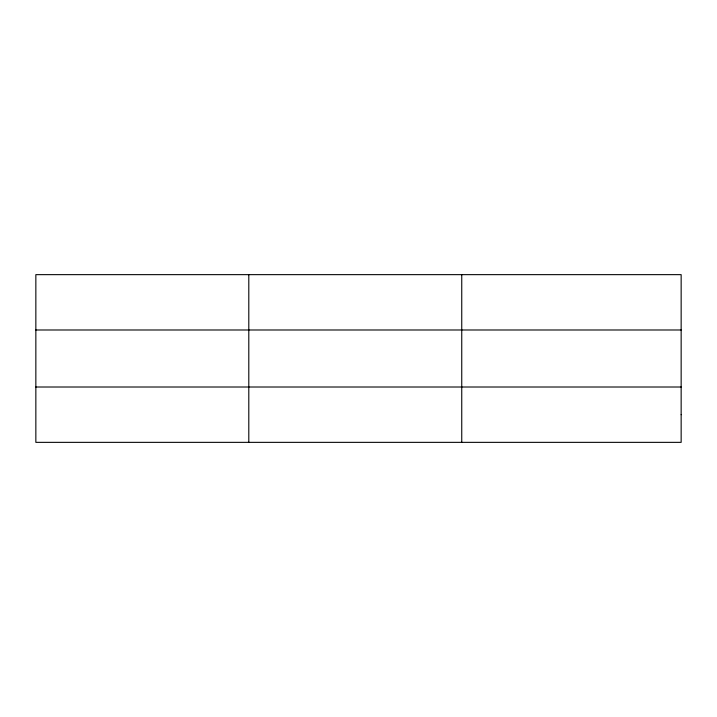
<?xml version="1.0" encoding="UTF-8"?>
<svg xmlns="http://www.w3.org/2000/svg" width="717" height="717" viewBox="0 0 717 717"><rect width="100%" height="100%" fill="white"/><g stroke="black" fill="none" stroke-linecap="round" stroke-linejoin="round"><path stroke-width="1.08" d="M248.799 442.353L248.799 274.647M461.748 442.353L461.748 274.647M35.85 329.99L681.15 329.99M35.85 387.01L681.15 387.01M681.15 414.686L681.15 442.353L35.85 442.353L35.85 274.647L681.15 274.647L681.15 414.686"/></g></svg>
